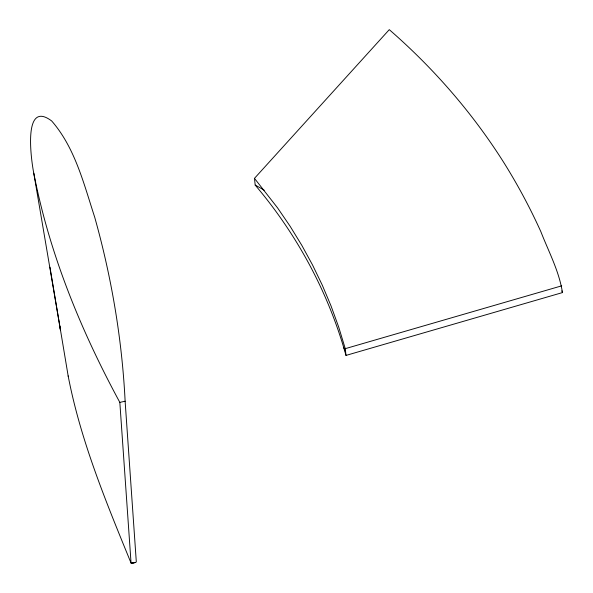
<?xml version="1.0" encoding="UTF-8"?>
<svg xmlns="http://www.w3.org/2000/svg" width="593" height="593" viewBox="0 0 593 593"><rect width="100%" height="100%" fill="white"/><g stroke="black" fill="none" stroke-linecap="round" stroke-linejoin="round"><path stroke-width="0.89" d="M59.811 326.313L60.471 330.145L33.786 173.215C31.637 162.756 21.934 98.638 51.687 120.965C75.103 147.85 83.865 184.03 94.687 217.171C111.558 277.25 122.047 339.196 125.145 401.535L136.301 561.741L135.708 562.431L131.06 563.061C106.169 502.204 80.589 440.755 68.151 375.903M254.471 178.352L389.275 29.65C433.75 68.336 472.829 113.293 504.235 163.216C517.956 185.209 530.216 208.099 540.883 231.73C548.658 251.684 559.199 271.298 562.453 292.586L345.993 355.415C328.633 292.89 297.13 234.561 255.198 185.105L254.471 178.352L277.576 207.884L290.118 226.267L301.793 245.309L312.533 264.967L322.296 285.189L331.027 305.914L338.699 327.091L345.267 348.662L345.993 355.415M132.098 563.009L131.261 563.313L135.708 562.431M345.267 348.662L561.719 285.833M131.557 563.328L135.523 562.438M33.786 173.215C49.367 253.685 80.885 330.516 119.83 402.373L125.153 401.216M561.853 290.844L562.453 292.586M131.06 563.061L119.83 402.373M49.96 267.184L68.232 376.362M255.198 185.105A227.616 177.337 -6.2 0 1 264.211 190.212M343.836 347.869A227.49 177.24 -6.2 0 1 345.63 352.034"/></g></svg>
